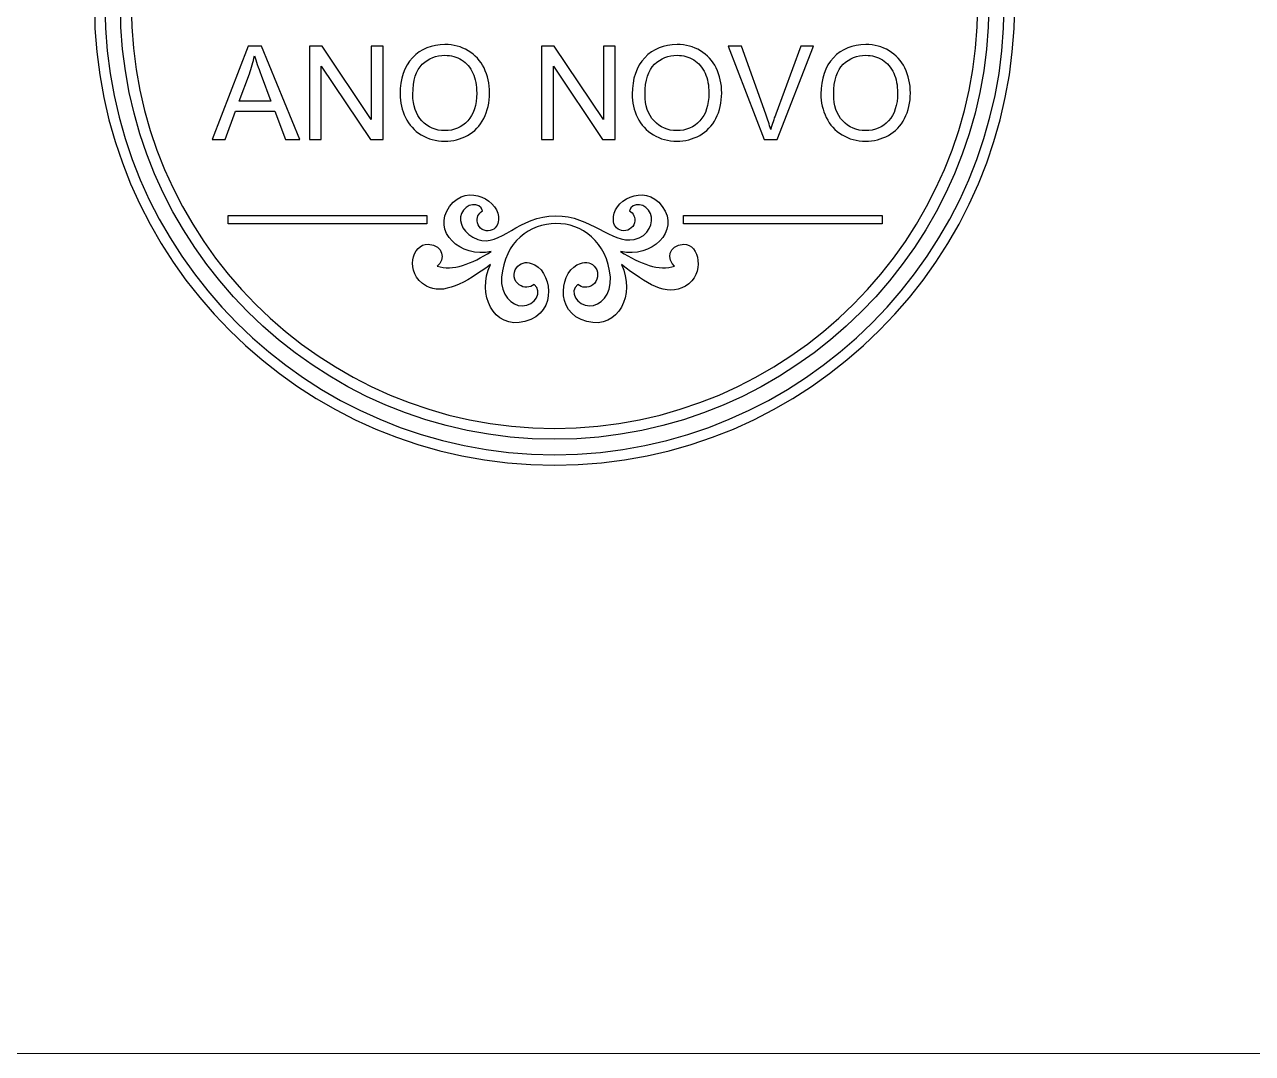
# Model space of a CAD drawing. Header units: millimetres. Extents: x 4995 to 6115, y 1462 to 2377.
# Drawn here: x 5888.5 to 6001.9, y 1907.9 to 2002.9 of the extents above; entities that cross this region are included whole.
import ezdxf

# ---------------------------------------------------------------- set-up
doc = ezdxf.new("R2010")
doc.units = ezdxf.units.MM
doc.header["$MEASUREMENT"] = 0
doc.layers.add('Camada 1', color=7, linetype='Continuous')

msp = doc.modelspace()

# ---------------------------------------------------------------- linework, layer by layer
at = {"layer": 'Camada 1', "color": 250, "lineweight": 20}
msp.add_open_spline([(5835.3474, 1907.9119), (5956.6726, 1907.9119), (5985.7502, 1907.9115), (6115.3475, 1907.9115), (6115.3475, 1907.9115), (6115.3475, 1907.9115), (6115.3475, 2247.9115), (6115.3475, 2247.9115), (6115.3475, 2247.9115), (5985.5991, 2247.9115), (5956.9861, 2247.9115), (5835.3474, 2247.9115), (5835.3474, 2247.9115), (5824.9192, 2247.9115), (5814.2756, 2247.9115), (5803.8474, 2247.9115), (5803.8474, 2247.9115), (5803.8474, 2247.9115), (5788.8474, 2247.9115), (5788.8474, 2247.9115), (5788.8474, 2247.9115), (5788.8474, 2247.9115), (5788.8474, 2244.9117), (5788.8474, 2244.9117), (5788.8474, 2244.9117), (5788.8474, 2244.9117), (5744.8474, 2244.9117), (5744.8474, 2244.9117), (5744.8474, 2244.9117), (5744.8474, 2244.9117), (5744.8474, 2247.9115), (5744.8474, 2247.9115), (5744.8474, 2247.9115), (5744.8474, 2247.9115), (5729.8474, 2247.9115), (5729.8474, 2247.9115), (5729.8474, 2247.9115), (5729.8474, 2247.9115), (5729.8474, 1907.9119), (5729.8474, 1907.9119), (5729.8474, 1907.9119), (5729.8474, 1907.9119), (5744.8474, 1907.9119), (5744.8474, 1907.9119), (5744.8474, 1907.9119), (5744.8474, 1907.9119), (5744.8474, 1910.9117), (5744.8474, 1910.9117), (5744.8474, 1910.9117), (5744.8474, 1910.9117), (5788.8474, 1910.9117), (5788.8474, 1910.9117), (5788.8474, 1910.9117), (5788.8474, 1910.9117), (5788.8474, 1907.9119), (5788.8474, 1907.9119), (5788.8474, 1907.9119), (5788.8474, 1907.9119), (5803.8474, 1907.9119), (5803.8474, 1907.9119), (5803.8474, 1907.9119), (5814.2756, 1907.9119), (5824.9192, 1907.9119), (5835.3474, 1907.9119)], degree=3, knots=[0, 0, 0, 0, 0.05882353, 0.05882353, 0.05882353, 0.05882353, 0.11764706, 0.11764706, 0.11764706, 0.11764706, 0.17647059, 0.17647059, 0.17647059, 0.17647059, 0.23529412, 0.23529412, 0.23529412, 0.23529412, 0.29411765, 0.29411765, 0.29411765, 0.29411765, 0.35294118, 0.35294118, 0.35294118, 0.35294118, 0.41176471, 0.41176471, 0.41176471, 0.41176471, 0.47058824, 0.47058824, 0.47058824, 0.47058824, 0.52941176, 0.52941176, 0.52941176, 0.52941176, 0.58823529, 0.58823529, 0.58823529, 0.58823529, 0.64705882, 0.64705882, 0.64705882, 0.64705882, 0.70588235, 0.70588235, 0.70588235, 0.70588235, 0.76470588, 0.76470588, 0.76470588, 0.76470588, 0.82352941, 0.82352941, 0.82352941, 0.82352941, 0.88235294, 0.88235294, 0.88235294, 0.88235294, 1, 1, 1, 1], dxfattribs=at)
at = {"layer": 'Camada 1', "color": 114}
for points, knots in [([(5948.86, 2062.8117), (5949.3093, 2062.5004), (5949.7375, 2062.1624), (5950.1439, 2061.8254), (5950.1439, 2061.8254), (5951.7375, 2060.5042), (5953.2054, 2059.0484), (5954.827, 2057.7502), (5954.827, 2057.7502), (5956.6504, 2056.2902), (5958.5839, 2055.0659), (5960.7983, 2054.2869), (5960.7983, 2054.2869), (5963.5132, 2053.3319), (5966.3051, 2053.1704), (5969.1445, 2053.5702), (5969.1445, 2053.5702), (5969.6213, 2053.6376), (5970.068, 2053.3521), (5970.2071, 2052.8908), (5970.2071, 2052.8908), (5970.3461, 2052.4297), (5970.1321, 2051.9447), (5969.6976, 2051.7367), (5969.6976, 2051.7367), (5969.6976, 2051.7367), (5964.9267, 2049.4547), (5964.9267, 2049.4547), (5964.9267, 2049.4547), (5964.9267, 2049.4547), (5964.9805, 2046.7488), (5964.9805, 2046.7488), (5964.9805, 2046.7488), (5964.986, 2046.4697), (5964.8857, 2046.227), (5964.6851, 2046.0329), (5964.6851, 2046.0329), (5964.484, 2045.8388), (5964.2384, 2045.747), (5963.9593, 2045.7621), (5963.9593, 2045.7621), (5957.3023, 2046.1219), (5952.4609, 2049.2077), (5947.9725, 2053.8923), (5947.9725, 2053.8923), (5946.3386, 2055.5977), (5944.8497, 2057.4412), (5943.2104, 2059.1303), (5943.2104, 2059.1303), (5942.287, 2060.0816), (5940.9522, 2061.363), (5939.6034, 2061.68), (5939.6034, 2061.68), (5939.4055, 2061.6668), (5939.2076, 2061.654), (5939.0096, 2061.6419), (5939.0096, 2061.6419), (5938.9238, 2061.6367), (5938.8405, 2061.6417), (5938.7607, 2061.6569), (5938.7607, 2061.6569), (5939.1823, 2061.3223), (5939.4706, 2060.8046), (5939.4706, 2060.1279), (5939.4706, 2060.1279), (5939.4706, 2060.1279), (5939.4706, 2059.0767), (5939.4706, 2059.0767), (5939.4706, 2059.0767), (5939.4706, 2059.0767), (5942.7616, 2059.0767), (5942.7616, 2059.0767), (5942.7616, 2059.0767), (5943.2951, 2059.0767), (5943.7304, 2058.6414), (5943.7304, 2058.1078), (5943.7304, 2058.1078), (5943.7304, 2058.1078), (5943.7304, 2046.7589), (5943.7304, 2046.7589), (5943.7304, 2046.7589), (5964.4407, 2043.6928), (5979.989, 2025.7609), (5979.989, 2004.7198), (5979.989, 2004.7198), (5979.989, 1981.3117), (5960.8993, 1962.2217), (5937.491, 1962.2217), (5937.491, 1962.2217), (5914.0831, 1962.2217), (5894.9938, 1981.3121), (5894.9938, 2004.7198), (5894.9938, 2004.7198), (5894.9938, 2025.7609), (5910.5425, 2043.6936), (5931.253, 2046.7591), (5931.253, 2046.7591), (5931.253, 2046.7591), (5931.253, 2058.1078), (5931.253, 2058.1078), (5931.253, 2058.1078), (5931.253, 2058.6414), (5931.6883, 2059.0767), (5932.222, 2059.0767), (5932.222, 2059.0767), (5932.222, 2059.0767), (5935.5127, 2059.0767), (5935.5127, 2059.0767), (5935.5127, 2059.0767), (5935.5127, 2059.0767), (5935.5127, 2060.1279), (5935.5127, 2060.1279), (5935.5127, 2060.1279), (5935.5127, 2060.2895), (5935.5329, 2060.4435), (5935.5695, 2060.6005), (5935.5695, 2060.6005), (5935.5731, 2060.615), (5935.5762, 2060.6273), (5935.5803, 2060.6417), (5935.5803, 2060.6417), (5935.7037, 2061.0827), (5935.9297, 2061.418), (5936.2126, 2061.6553), (5936.2126, 2061.6553), (5936.1356, 2061.6414), (5936.0555, 2061.637), (5935.9729, 2061.6419), (5935.9729, 2061.6419), (5935.775, 2061.654), (5935.5771, 2061.6668), (5935.3791, 2061.68), (5935.3791, 2061.68), (5934.0304, 2061.3633), (5932.6955, 2060.0817), (5931.7723, 2059.1305), (5931.7723, 2059.1305), (5930.1331, 2057.4412), (5928.644, 2055.5977), (5927.0102, 2053.8925), (5927.0102, 2053.8925), (5922.5219, 2049.208), (5917.6802, 2046.1219), (5911.0232, 2045.7621), (5911.0232, 2045.7621), (5910.7443, 2045.747), (5910.4985, 2045.8388), (5910.2975, 2046.0329), (5910.2975, 2046.0329), (5910.0968, 2046.227), (5909.9966, 2046.4697), (5910.0022, 2046.7488), (5910.0022, 2046.7488), (5910.0022, 2046.7488), (5910.0559, 2049.4547), (5910.0559, 2049.4547), (5910.0559, 2049.4547), (5910.0559, 2049.4547), (5905.285, 2051.7367), (5905.285, 2051.7367), (5905.285, 2051.7367), (5904.8506, 2051.9447), (5904.6365, 2052.4297), (5904.7755, 2052.8908), (5904.7755, 2052.8908), (5904.9147, 2053.3521), (5905.3614, 2053.6376), (5905.8381, 2053.5702), (5905.8381, 2053.5702), (5908.6874, 2053.169), (5911.4863, 2053.3335), (5914.2122, 2054.2839), (5914.2122, 2054.2839), (5916.4438, 2055.062), (5918.3982, 2056.2855), (5920.2442, 2057.7427), (5920.2442, 2057.7427), (5921.8853, 2059.0382), (5923.3751, 2060.4911), (5924.9889, 2061.8099), (5924.9889, 2061.8099), (5925.3959, 2062.1423), (5925.8243, 2062.4759), (5926.2735, 2062.7839), (5926.2735, 2062.7839), (5924.7028, 2063.0726), (5923.1425, 2063.4189), (5921.6026, 2063.8348), (5921.6026, 2063.8348), (5915.684, 2065.4329), (5908.8089, 2068.4777), (5905.6589, 2074.0793), (5905.6589, 2074.0793), (5903.5139, 2077.894), (5903.544, 2082.3556), (5905.9119, 2086.0594), (5905.9119, 2086.0594), (5907.4999, 2088.5436), (5909.9704, 2090.3824), (5912.8138, 2091.1707), (5912.8138, 2091.1707), (5916.0548, 2092.0693), (5919.4031, 2091.4996), (5922.3231, 2089.8888), (5922.3231, 2089.8888), (5930.4196, 2085.4217), (5934.4802, 2074.0738), (5936.4817, 2065.1757), (5936.4817, 2065.1757), (5936.4817, 2065.1757), (5936.4817, 2066.1866), (5936.4817, 2066.1866), (5936.4817, 2066.1866), (5936.4817, 2066.2762), (5936.4929, 2066.3537), (5936.5131, 2066.439), (5936.5131, 2066.439), (5936.8388, 2067.6013), (5938.5018, 2067.343), (5938.5018, 2066.1866), (5938.5018, 2066.1866), (5938.5018, 2066.1866), (5938.5018, 2065.1794), (5938.5018, 2065.1794), (5938.5018, 2065.1794), (5940.5036, 2074.0771), (5944.5641, 2085.4228), (5952.6595, 2089.8888), (5952.6595, 2089.8888), (5955.5794, 2091.4996), (5958.9279, 2092.069), (5962.1689, 2091.1707), (5962.1689, 2091.1707), (5965.012, 2090.3824), (5967.4823, 2088.5436), (5969.0705, 2086.0594), (5969.0705, 2086.0594), (5971.4383, 2082.3556), (5971.4685, 2077.8941), (5969.3235, 2074.0794), (5969.3235, 2074.0794), (5966.1736, 2068.478), (5959.2984, 2065.4329), (5953.38, 2063.8348), (5953.38, 2063.8348), (5951.8894, 2063.4319), (5950.3795, 2063.0947), (5948.86, 2062.8117)], [0, 0, 0, 0, 0.01587302, 0.01587302, 0.01587302, 0.01587302, 0.03174603, 0.03174603, 0.03174603, 0.03174603, 0.04761905, 0.04761905, 0.04761905, 0.04761905, 0.06349206, 0.06349206, 0.06349206, 0.06349206, 0.07936508, 0.07936508, 0.07936508, 0.07936508, 0.0952381, 0.0952381, 0.0952381, 0.0952381, 0.11111111, 0.11111111, 0.11111111, 0.11111111, 0.12698413, 0.12698413, 0.12698413, 0.12698413, 0.14285714, 0.14285714, 0.14285714, 0.14285714, 0.15873016, 0.15873016, 0.15873016, 0.15873016, 0.17460317, 0.17460317, 0.17460317, 0.17460317, 0.19047619, 0.19047619, 0.19047619, 0.19047619, 0.20634921, 0.20634921, 0.20634921, 0.20634921, 0.22222222, 0.22222222, 0.22222222, 0.22222222, 0.23809524, 0.23809524, 0.23809524, 0.23809524, 0.25396825, 0.25396825, 0.25396825, 0.25396825, 0.26984127, 0.26984127, 0.26984127, 0.26984127, 0.28571429, 0.28571429, 0.28571429, 0.28571429, 0.3015873, 0.3015873, 0.3015873, 0.3015873, 0.31746032, 0.31746032, 0.31746032, 0.31746032, 0.33333333, 0.33333333, 0.33333333, 0.33333333, 0.34920635, 0.34920635, 0.34920635, 0.34920635, 0.36507937, 0.36507937, 0.36507937, 0.36507937, 0.38095238, 0.38095238, 0.38095238, 0.38095238, 0.3968254, 0.3968254, 0.3968254, 0.3968254, 0.41269841, 0.41269841, 0.41269841, 0.41269841, 0.42857143, 0.42857143, 0.42857143, 0.42857143, 0.44444444, 0.44444444, 0.44444444, 0.44444444, 0.46031746, 0.46031746, 0.46031746, 0.46031746, 0.47619048, 0.47619048, 0.47619048, 0.47619048, 0.49206349, 0.49206349, 0.49206349, 0.49206349, 0.50793651, 0.50793651, 0.50793651, 0.50793651, 0.52380952, 0.52380952, 0.52380952, 0.52380952, 0.53968254, 0.53968254, 0.53968254, 0.53968254, 0.55555556, 0.55555556, 0.55555556, 0.55555556, 0.57142857, 0.57142857, 0.57142857, 0.57142857, 0.58730159, 0.58730159, 0.58730159, 0.58730159, 0.6031746, 0.6031746, 0.6031746, 0.6031746, 0.61904762, 0.61904762, 0.61904762, 0.61904762, 0.63492063, 0.63492063, 0.63492063, 0.63492063, 0.65079365, 0.65079365, 0.65079365, 0.65079365, 0.66666667, 0.66666667, 0.66666667, 0.66666667, 0.68253968, 0.68253968, 0.68253968, 0.68253968, 0.6984127, 0.6984127, 0.6984127, 0.6984127, 0.71428571, 0.71428571, 0.71428571, 0.71428571, 0.73015873, 0.73015873, 0.73015873, 0.73015873, 0.74603175, 0.74603175, 0.74603175, 0.74603175, 0.76190476, 0.76190476, 0.76190476, 0.76190476, 0.77777778, 0.77777778, 0.77777778, 0.77777778, 0.79365079, 0.79365079, 0.79365079, 0.79365079, 0.80952381, 0.80952381, 0.80952381, 0.80952381, 0.82539683, 0.82539683, 0.82539683, 0.82539683, 0.84126984, 0.84126984, 0.84126984, 0.84126984, 0.85714286, 0.85714286, 0.85714286, 0.85714286, 0.87301587, 0.87301587, 0.87301587, 0.87301587, 0.88888889, 0.88888889, 0.88888889, 0.88888889, 0.9047619, 0.9047619, 0.9047619, 0.9047619, 0.92063492, 0.92063492, 0.92063492, 0.92063492, 0.93650794, 0.93650794, 0.93650794, 0.93650794, 0.95238095, 0.95238095, 0.95238095, 0.95238095, 0.96825397, 0.96825397, 0.96825397, 0.96825397, 1, 1, 1, 1]), ([(5938.5018, 2060.1279), (5938.5018, 2060.1279), (5938.5018, 2058.1078), (5938.5018, 2058.1078), (5938.5018, 2058.1078), (5938.5018, 2058.1078), (5942.7616, 2058.1078), (5942.7616, 2058.1078), (5942.7616, 2058.1078), (5942.7616, 2058.1078), (5942.7616, 2045.9145), (5942.7616, 2045.9145), (5942.7616, 2045.9145), (5963.1625, 2043.3113), (5979.0201, 2025.8083), (5979.0201, 2004.7198), (5979.0201, 2004.7198), (5979.0201, 1981.8466), (5960.3646, 1963.1906), (5937.491, 1963.1906), (5937.491, 1963.1906), (5914.618, 1963.1906), (5895.9627, 1981.8466), (5895.9627, 2004.7198), (5895.9627, 2004.7198), (5895.9627, 2025.8087), (5911.8208, 2043.312), (5932.222, 2045.9146), (5932.222, 2045.9146), (5932.222, 2045.9146), (5932.222, 2058.1078), (5932.222, 2058.1078), (5932.222, 2058.1078), (5932.222, 2058.1078), (5936.4817, 2058.1078), (5936.4817, 2058.1078), (5936.4817, 2058.1078), (5936.4817, 2058.1078), (5936.4817, 2060.1279), (5936.4817, 2060.1279), (5936.4817, 2060.1279), (5936.4817, 2060.2172), (5936.4929, 2060.2946), (5936.5131, 2060.3801), (5936.5131, 2060.3801), (5936.8388, 2061.5418), (5938.5018, 2061.2828), (5938.5018, 2060.1279)], [0, 0, 0, 0, 0.07692308, 0.07692308, 0.07692308, 0.07692308, 0.15384615, 0.15384615, 0.15384615, 0.15384615, 0.23076923, 0.23076923, 0.23076923, 0.23076923, 0.30769231, 0.30769231, 0.30769231, 0.30769231, 0.38461538, 0.38461538, 0.38461538, 0.38461538, 0.46153846, 0.46153846, 0.46153846, 0.46153846, 0.53846154, 0.53846154, 0.53846154, 0.53846154, 0.61538462, 0.61538462, 0.61538462, 0.61538462, 0.69230769, 0.69230769, 0.69230769, 0.69230769, 0.76923077, 0.76923077, 0.76923077, 0.76923077, 0.84615385, 0.84615385, 0.84615385, 0.84615385, 1, 1, 1, 1]), ([(5937.491, 2044.8195), (5915.4086, 2044.8195), (5897.3922, 2026.8018), (5897.3922, 2004.7198), (5897.3922, 2004.7198), (5897.3922, 1982.6377), (5915.4086, 1964.6201), (5937.491, 1964.6201), (5937.491, 1964.6201), (5959.5734, 1964.6201), (5977.5907, 1982.6374), (5977.5907, 2004.7198), (5977.5907, 2004.7198), (5977.5907, 2026.8022), (5959.5734, 2044.8195), (5937.491, 2044.8195)], [0, 0, 0, 0, 0.2, 0.2, 0.2, 0.2, 0.4, 0.4, 0.4, 0.4, 0.6, 0.6, 0.6, 0.6, 1, 1, 1, 1]), ([(5937.491, 2043.8134), (5959.0182, 2043.8134), (5976.5848, 2026.2467), (5976.5848, 2004.7198), (5976.5848, 2004.7198), (5976.5848, 1983.1926), (5959.0182, 1965.6259), (5937.491, 1965.6259), (5937.491, 1965.6259), (5915.9641, 1965.6259), (5898.398, 1983.1931), (5898.398, 2004.7198), (5898.398, 2004.7198), (5898.398, 2026.2465), (5915.9641, 2043.8134), (5937.491, 2043.8134)], [0, 0, 0, 0, 0.2, 0.2, 0.2, 0.2, 0.4, 0.4, 0.4, 0.4, 0.6, 0.6, 0.6, 0.6, 1, 1, 1, 1]), ([(5905.8737, 1992.2884), (5905.8737, 1992.2884), (5909.1864, 2000.9239), (5909.1864, 2000.9239), (5909.1864, 2000.9239), (5909.1864, 2000.9239), (5910.4427, 2000.9239), (5910.4427, 2000.9239), (5910.4427, 2000.9239), (5910.4427, 2000.9239), (5913.9584, 1992.2884), (5913.9584, 1992.2884), (5913.9584, 1992.2884), (5913.9584, 1992.2884), (5912.6579, 1992.2884), (5912.6579, 1992.2884), (5912.6579, 1992.2884), (5912.6579, 1992.2884), (5911.6588, 1994.9056), (5911.6588, 1994.9056), (5911.6588, 1994.9056), (5911.6588, 1994.9056), (5908.0225, 1994.9056), (5908.0225, 1994.9056), (5908.0225, 1994.9056), (5908.0225, 1994.9056), (5907.0858, 1992.2884), (5907.0858, 1992.2884), (5907.0858, 1992.2884), (5907.0858, 1992.2884), (5905.8737, 1992.2884), (5905.8737, 1992.2884)], [0, 0, 0, 0, 0.11111111, 0.11111111, 0.11111111, 0.11111111, 0.22222222, 0.22222222, 0.22222222, 0.22222222, 0.33333333, 0.33333333, 0.33333333, 0.33333333, 0.44444444, 0.44444444, 0.44444444, 0.44444444, 0.55555556, 0.55555556, 0.55555556, 0.55555556, 0.66666667, 0.66666667, 0.66666667, 0.66666667, 0.77777778, 0.77777778, 0.77777778, 0.77777778, 1, 1, 1, 1]), ([(5914.8529, 1992.2884), (5914.8529, 1992.2884), (5914.8529, 2000.9239), (5914.8529, 2000.9239), (5914.8529, 2000.9239), (5914.8529, 2000.9239), (5916.0268, 2000.9239), (5916.0268, 2000.9239), (5916.0268, 2000.9239), (5916.0268, 2000.9239), (5920.5576, 1994.1457), (5920.5576, 1994.1457), (5920.5576, 1994.1457), (5920.5576, 1994.1457), (5920.5576, 2000.9239), (5920.5576, 2000.9239), (5920.5576, 2000.9239), (5920.5576, 2000.9239), (5921.6551, 2000.9239), (5921.6551, 2000.9239), (5921.6551, 2000.9239), (5921.6551, 2000.9239), (5921.6551, 1992.2884), (5921.6551, 1992.2884), (5921.6551, 1992.2884), (5921.6551, 1992.2884), (5920.4812, 1992.2884), (5920.4812, 1992.2884), (5920.4812, 1992.2884), (5920.4812, 1992.2884), (5915.9504, 1999.0665), (5915.9504, 1999.0665), (5915.9504, 1999.0665), (5915.9504, 1999.0665), (5915.9504, 1992.2884), (5915.9504, 1992.2884), (5915.9504, 1992.2884), (5915.9504, 1992.2884), (5914.8529, 1992.2884), (5914.8529, 1992.2884)], [0, 0, 0, 0, 0.09090909, 0.09090909, 0.09090909, 0.09090909, 0.18181818, 0.18181818, 0.18181818, 0.18181818, 0.27272727, 0.27272727, 0.27272727, 0.27272727, 0.36363636, 0.36363636, 0.36363636, 0.36363636, 0.45454545, 0.45454545, 0.45454545, 0.45454545, 0.54545455, 0.54545455, 0.54545455, 0.54545455, 0.63636364, 0.63636364, 0.63636364, 0.63636364, 0.72727273, 0.72727273, 0.72727273, 0.72727273, 0.81818182, 0.81818182, 0.81818182, 0.81818182, 1, 1, 1, 1]), ([(5923.225, 1996.4916), (5923.225, 1997.9228), (5923.611, 1999.0444), (5924.3808, 1999.8545), (5924.3808, 1999.8545), (5925.1507, 2000.6646), (5926.1437, 2001.0686), (5927.3618, 2001.0686), (5927.3618, 2001.0686), (5928.1598, 2001.0686), (5928.8775, 2000.8776), (5929.5187, 2000.4977), (5929.5187, 2000.4977), (5930.1579, 2000.1178), (5930.6464, 1999.5871), (5930.9821, 1998.9057), (5930.9821, 1998.9057), (5931.3177, 1998.2263), (5931.4866, 1997.4544), (5931.4866, 1996.5921), (5931.4866, 1996.5921), (5931.4866, 1995.7177), (5931.3097, 1994.9337), (5930.9559, 1994.2442), (5930.9559, 1994.2442), (5930.6021, 1993.5528), (5930.1016, 1993.0301), (5929.4544, 1992.6764), (5929.4544, 1992.6764), (5928.8051, 1992.3206), (5928.1056, 1992.1437), (5927.3558, 1992.1437), (5927.3558, 1992.1437), (5926.5417, 1992.1437), (5925.8161, 1992.3407), (5925.1748, 1992.7326), (5925.1748, 1992.7326), (5924.5356, 1993.1246), (5924.0492, 1993.6593), (5923.7195, 1994.3387), (5923.7195, 1994.3387), (5923.3898, 1995.0161), (5923.225, 1995.7337), (5923.225, 1996.4916)], [0, 0, 0, 0, 0.08333333, 0.08333333, 0.08333333, 0.08333333, 0.16666667, 0.16666667, 0.16666667, 0.16666667, 0.25, 0.25, 0.25, 0.25, 0.33333333, 0.33333333, 0.33333333, 0.33333333, 0.41666667, 0.41666667, 0.41666667, 0.41666667, 0.5, 0.5, 0.5, 0.5, 0.58333333, 0.58333333, 0.58333333, 0.58333333, 0.66666667, 0.66666667, 0.66666667, 0.66666667, 0.75, 0.75, 0.75, 0.75, 0.83333333, 0.83333333, 0.83333333, 0.83333333, 1, 1, 1, 1]), ([(5936.2948, 1992.2884), (5936.2948, 1992.2884), (5936.2948, 2000.9239), (5936.2948, 2000.9239), (5936.2948, 2000.9239), (5936.2948, 2000.9239), (5937.4687, 2000.9239), (5937.4687, 2000.9239), (5937.4687, 2000.9239), (5937.4687, 2000.9239), (5941.9995, 1994.1457), (5941.9995, 1994.1457), (5941.9995, 1994.1457), (5941.9995, 1994.1457), (5941.9995, 2000.9239), (5941.9995, 2000.9239), (5941.9995, 2000.9239), (5941.9995, 2000.9239), (5943.097, 2000.9239), (5943.097, 2000.9239), (5943.097, 2000.9239), (5943.097, 2000.9239), (5943.097, 1992.2884), (5943.097, 1992.2884), (5943.097, 1992.2884), (5943.097, 1992.2884), (5941.9231, 1992.2884), (5941.9231, 1992.2884), (5941.9231, 1992.2884), (5941.9231, 1992.2884), (5937.3923, 1999.0665), (5937.3923, 1999.0665), (5937.3923, 1999.0665), (5937.3923, 1999.0665), (5937.3923, 1992.2884), (5937.3923, 1992.2884), (5937.3923, 1992.2884), (5937.3923, 1992.2884), (5936.2948, 1992.2884), (5936.2948, 1992.2884)], [0, 0, 0, 0, 0.09090909, 0.09090909, 0.09090909, 0.09090909, 0.18181818, 0.18181818, 0.18181818, 0.18181818, 0.27272727, 0.27272727, 0.27272727, 0.27272727, 0.36363636, 0.36363636, 0.36363636, 0.36363636, 0.45454545, 0.45454545, 0.45454545, 0.45454545, 0.54545455, 0.54545455, 0.54545455, 0.54545455, 0.63636364, 0.63636364, 0.63636364, 0.63636364, 0.72727273, 0.72727273, 0.72727273, 0.72727273, 0.81818182, 0.81818182, 0.81818182, 0.81818182, 1, 1, 1, 1]), ([(5944.6669, 1996.4916), (5944.6669, 1997.9228), (5945.0529, 1999.0444), (5945.8227, 1999.8545), (5945.8227, 1999.8545), (5946.5926, 2000.6646), (5947.5856, 2001.0686), (5948.8037, 2001.0686), (5948.8037, 2001.0686), (5949.6017, 2001.0686), (5950.3194, 2000.8776), (5950.9606, 2000.4977), (5950.9606, 2000.4977), (5951.5998, 2000.1178), (5952.0883, 1999.5871), (5952.424, 1998.9057), (5952.424, 1998.9057), (5952.7596, 1998.2263), (5952.9285, 1997.4544), (5952.9285, 1996.5921), (5952.9285, 1996.5921), (5952.9285, 1995.7177), (5952.7516, 1994.9337), (5952.3978, 1994.2442), (5952.3978, 1994.2442), (5952.044, 1993.5528), (5951.5435, 1993.0301), (5950.8963, 1992.6764), (5950.8963, 1992.6764), (5950.247, 1992.3206), (5949.5475, 1992.1437), (5948.7977, 1992.1437), (5948.7977, 1992.1437), (5947.9836, 1992.1437), (5947.258, 1992.3407), (5946.6167, 1992.7326), (5946.6167, 1992.7326), (5945.9775, 1993.1246), (5945.4911, 1993.6593), (5945.1614, 1994.3387), (5945.1614, 1994.3387), (5944.8317, 1995.0161), (5944.6669, 1995.7337), (5944.6669, 1996.4916)], [0, 0, 0, 0, 0.08333333, 0.08333333, 0.08333333, 0.08333333, 0.16666667, 0.16666667, 0.16666667, 0.16666667, 0.25, 0.25, 0.25, 0.25, 0.33333333, 0.33333333, 0.33333333, 0.33333333, 0.41666667, 0.41666667, 0.41666667, 0.41666667, 0.5, 0.5, 0.5, 0.5, 0.58333333, 0.58333333, 0.58333333, 0.58333333, 0.66666667, 0.66666667, 0.66666667, 0.66666667, 0.75, 0.75, 0.75, 0.75, 0.83333333, 0.83333333, 0.83333333, 0.83333333, 1, 1, 1, 1]), ([(5956.8583, 1992.2884), (5956.8583, 1992.2884), (5953.5215, 2000.9239), (5953.5215, 2000.9239), (5953.5215, 2000.9239), (5953.5215, 2000.9239), (5954.7597, 2000.9239), (5954.7597, 2000.9239), (5954.7597, 2000.9239), (5954.7597, 2000.9239), (5957.003, 1994.6483), (5957.003, 1994.6483), (5957.003, 1994.6483), (5957.1819, 1994.1457), (5957.3347, 1993.6754), (5957.4553, 1993.2352), (5957.4553, 1993.2352), (5957.5879, 1993.7075), (5957.7427, 1994.1779), (5957.9196, 1994.6483), (5957.9196, 1994.6483), (5957.9196, 1994.6483), (5960.2473, 2000.9239), (5960.2473, 2000.9239), (5960.2473, 2000.9239), (5960.2473, 2000.9239), (5961.4132, 2000.9239), (5961.4132, 2000.9239), (5961.4132, 2000.9239), (5961.4132, 2000.9239), (5958.0462, 1992.2884), (5958.0462, 1992.2884), (5958.0462, 1992.2884), (5958.0462, 1992.2884), (5956.8583, 1992.2884), (5956.8583, 1992.2884)], [0, 0, 0, 0, 0.1, 0.1, 0.1, 0.1, 0.2, 0.2, 0.2, 0.2, 0.3, 0.3, 0.3, 0.3, 0.4, 0.4, 0.4, 0.4, 0.5, 0.5, 0.5, 0.5, 0.6, 0.6, 0.6, 0.6, 0.7, 0.7, 0.7, 0.7, 0.8, 0.8, 0.8, 0.8, 1, 1, 1, 1]), ([(5962.0926, 1996.4916), (5962.0926, 1997.9228), (5962.4786, 1999.0444), (5963.2484, 1999.8545), (5963.2484, 1999.8545), (5964.0183, 2000.6646), (5965.0113, 2001.0686), (5966.2294, 2001.0686), (5966.2294, 2001.0686), (5967.0274, 2001.0686), (5967.7451, 2000.8776), (5968.3863, 2000.4977), (5968.3863, 2000.4977), (5969.0255, 2000.1178), (5969.514, 1999.5871), (5969.8497, 1998.9057), (5969.8497, 1998.9057), (5970.1853, 1998.2263), (5970.3542, 1997.4544), (5970.3542, 1996.5921), (5970.3542, 1996.5921), (5970.3542, 1995.7177), (5970.1773, 1994.9337), (5969.8235, 1994.2442), (5969.8235, 1994.2442), (5969.4697, 1993.5528), (5968.9692, 1993.0301), (5968.322, 1992.6764), (5968.322, 1992.6764), (5967.6727, 1992.3206), (5966.9732, 1992.1437), (5966.2234, 1992.1437), (5966.2234, 1992.1437), (5965.4093, 1992.1437), (5964.6837, 1992.3407), (5964.0424, 1992.7326), (5964.0424, 1992.7326), (5963.4032, 1993.1246), (5962.9168, 1993.6593), (5962.5871, 1994.3387), (5962.5871, 1994.3387), (5962.2574, 1995.0161), (5962.0926, 1995.7337), (5962.0926, 1996.4916)], [0, 0, 0, 0, 0.08333333, 0.08333333, 0.08333333, 0.08333333, 0.16666667, 0.16666667, 0.16666667, 0.16666667, 0.25, 0.25, 0.25, 0.25, 0.33333333, 0.33333333, 0.33333333, 0.33333333, 0.41666667, 0.41666667, 0.41666667, 0.41666667, 0.5, 0.5, 0.5, 0.5, 0.58333333, 0.58333333, 0.58333333, 0.58333333, 0.66666667, 0.66666667, 0.66666667, 0.66666667, 0.75, 0.75, 0.75, 0.75, 0.83333333, 0.83333333, 0.83333333, 0.83333333, 1, 1, 1, 1]), ([(5908.3582, 1995.8342), (5908.3582, 1995.8342), (5911.301, 1995.8342), (5911.301, 1995.8342), (5911.301, 1995.8342), (5911.301, 1995.8342), (5910.4005, 1998.2283), (5910.4005, 1998.2283), (5910.4005, 1998.2283), (5910.1291, 1998.956), (5909.9241, 1999.557), (5909.7814, 2000.0314), (5909.7814, 2000.0314), (5909.6628, 1999.4685), (5909.504, 1998.9158), (5909.305, 1998.369), (5909.305, 1998.369), (5909.305, 1998.369), (5908.3582, 1995.8342), (5908.3582, 1995.8342)], [0, 0, 0, 0, 0.16666667, 0.16666667, 0.16666667, 0.16666667, 0.33333333, 0.33333333, 0.33333333, 0.33333333, 0.5, 0.5, 0.5, 0.5, 0.66666667, 0.66666667, 0.66666667, 0.66666667, 1, 1, 1, 1]), ([(5924.407, 1996.4715), (5924.407, 1995.4322), (5924.6864, 1994.6141), (5925.2452, 1994.0171), (5925.2452, 1994.0171), (5925.804, 1993.4201), (5926.5055, 1993.1206), (5927.3498, 1993.1206), (5927.3498, 1993.1206), (5928.2101, 1993.1206), (5928.9157, 1993.4221), (5929.4725, 1994.0251), (5929.4725, 1994.0251), (5930.0272, 1994.6282), (5930.3046, 1995.4845), (5930.3046, 1996.5941), (5930.3046, 1996.5941), (5930.3046, 1997.2956), (5930.186, 1997.9087), (5929.9489, 1998.4313), (5929.9489, 1998.4313), (5929.7117, 1998.9539), (5929.3639, 1999.36), (5928.9076, 1999.6474), (5928.9076, 1999.6474), (5928.4493, 1999.9349), (5927.9367, 2000.0796), (5927.3679, 2000.0796), (5927.3679, 2000.0796), (5926.5598, 2000.0796), (5925.8643, 1999.8022), (5925.2814, 1999.2474), (5925.2814, 1999.2474), (5924.6984, 1998.6926), (5924.407, 1997.768), (5924.407, 1996.4715)], [0, 0, 0, 0, 0.1, 0.1, 0.1, 0.1, 0.2, 0.2, 0.2, 0.2, 0.3, 0.3, 0.3, 0.3, 0.4, 0.4, 0.4, 0.4, 0.5, 0.5, 0.5, 0.5, 0.6, 0.6, 0.6, 0.6, 0.7, 0.7, 0.7, 0.7, 0.8, 0.8, 0.8, 0.8, 1, 1, 1, 1]), ([(5945.8489, 1996.4715), (5945.8489, 1995.4322), (5946.1283, 1994.6141), (5946.6871, 1994.0171), (5946.6871, 1994.0171), (5947.2459, 1993.4201), (5947.9474, 1993.1206), (5948.7917, 1993.1206), (5948.7917, 1993.1206), (5949.652, 1993.1206), (5950.3576, 1993.4221), (5950.9144, 1994.0251), (5950.9144, 1994.0251), (5951.4691, 1994.6282), (5951.7465, 1995.4845), (5951.7465, 1996.5941), (5951.7465, 1996.5941), (5951.7465, 1997.2956), (5951.6279, 1997.9087), (5951.3908, 1998.4313), (5951.3908, 1998.4313), (5951.1536, 1998.9539), (5950.8058, 1999.36), (5950.3495, 1999.6474), (5950.3495, 1999.6474), (5949.8912, 1999.9349), (5949.3786, 2000.0796), (5948.8098, 2000.0796), (5948.8098, 2000.0796), (5948.0017, 2000.0796), (5947.3062, 1999.8022), (5946.7233, 1999.2474), (5946.7233, 1999.2474), (5946.1403, 1998.6926), (5945.8489, 1997.768), (5945.8489, 1996.4715)], [0, 0, 0, 0, 0.1, 0.1, 0.1, 0.1, 0.2, 0.2, 0.2, 0.2, 0.3, 0.3, 0.3, 0.3, 0.4, 0.4, 0.4, 0.4, 0.5, 0.5, 0.5, 0.5, 0.6, 0.6, 0.6, 0.6, 0.7, 0.7, 0.7, 0.7, 0.8, 0.8, 0.8, 0.8, 1, 1, 1, 1]), ([(5963.2746, 1996.4715), (5963.2746, 1995.4322), (5963.554, 1994.6141), (5964.1128, 1994.0171), (5964.1128, 1994.0171), (5964.6716, 1993.4201), (5965.3731, 1993.1206), (5966.2174, 1993.1206), (5966.2174, 1993.1206), (5967.0777, 1993.1206), (5967.7833, 1993.4221), (5968.3401, 1994.0251), (5968.3401, 1994.0251), (5968.8948, 1994.6282), (5969.1722, 1995.4845), (5969.1722, 1996.5941), (5969.1722, 1996.5941), (5969.1722, 1997.2956), (5969.0536, 1997.9087), (5968.8165, 1998.4313), (5968.8165, 1998.4313), (5968.5793, 1998.9539), (5968.2315, 1999.36), (5967.7752, 1999.6474), (5967.7752, 1999.6474), (5967.3169, 1999.9349), (5966.8043, 2000.0796), (5966.2355, 2000.0796), (5966.2355, 2000.0796), (5965.4274, 2000.0796), (5964.7319, 1999.8022), (5964.149, 1999.2474), (5964.149, 1999.2474), (5963.566, 1998.6926), (5963.2746, 1997.768), (5963.2746, 1996.4715)], [0, 0, 0, 0, 0.1, 0.1, 0.1, 0.1, 0.2, 0.2, 0.2, 0.2, 0.3, 0.3, 0.3, 0.3, 0.4, 0.4, 0.4, 0.4, 0.5, 0.5, 0.5, 0.5, 0.6, 0.6, 0.6, 0.6, 0.7, 0.7, 0.7, 0.7, 0.8, 0.8, 0.8, 0.8, 1, 1, 1, 1]), ([(5942.6472, 1979.584), (5942.7866, 1977.9457), (5941.6855, 1976.9448), (5940.7396, 1976.9383), (5940.7396, 1976.9383), (5939.5235, 1976.9297), (5938.8014, 1978.2829), (5939.6365, 1978.9194), (5939.6365, 1978.9194), (5940.0232, 1978.6028), (5940.5464, 1978.539), (5941.0155, 1978.8736), (5941.0155, 1978.8736), (5941.4842, 1979.2075), (5941.6223, 1979.9795), (5941.2818, 1980.458), (5941.2818, 1980.458), (5940.9406, 1980.9366), (5940.3825, 1981.0514), (5939.9005, 1980.8397), (5939.9005, 1980.8397), (5938.0455, 1980.4016), (5937.3041, 1976.317), (5940.4881, 1975.4886), (5940.4881, 1975.4886), (5943.4342, 1974.7226), (5944.9669, 1978.0494), (5943.6706, 1980.7455), (5943.6706, 1980.7455), (5946.009, 1979.0396), (5947.7667, 1977.7161), (5949.5884, 1978.7715), (5949.5884, 1978.7715), (5951.4111, 1979.827), (5950.8762, 1982.6881), (5949.4206, 1982.6325), (5949.4206, 1982.6325), (5947.9664, 1982.5767), (5947.8543, 1981.1774), (5948.5816, 1980.618), (5948.5816, 1980.618), (5947.1678, 1980.1188), (5945.4109, 1980.8131), (5943.5963, 1981.9628), (5943.5963, 1981.9628), (5946.4378, 1981.3201), (5949.1292, 1983.8197), (5947.4433, 1986.1223), (5947.4433, 1986.1223), (5945.756, 1988.4262), (5942.6975, 1986.52), (5942.9385, 1984.8831), (5942.9385, 1984.8831), (5942.9219, 1984.4266), (5943.1928, 1984.0124), (5943.688, 1983.8908), (5943.688, 1983.8908), (5944.1831, 1983.7693), (5944.7618, 1984.1279), (5944.8813, 1984.6124), (5944.8813, 1984.6124), (5945.0008, 1985.0981), (5944.7824, 1985.4998), (5944.4027, 1985.7103), (5944.4027, 1985.7103), (5944.6489, 1986.5884), (5945.9717, 1986.4382), (5946.3541, 1985.4546), (5946.3541, 1985.4546), (5946.6514, 1984.6895), (5946.2326, 1983.336), (5944.8308, 1983.0684), (5944.8308, 1983.0684), (5942.695, 1982.6622), (5940.8716, 1985.2634), (5937.5834, 1985.2621), (5937.5834, 1985.2621), (5934.2501, 1985.2614), (5932.4254, 1982.3624), (5930.4144, 1983.0684), (5930.4144, 1983.0684), (5929.0682, 1983.5423), (5928.5937, 1984.6895), (5928.891, 1985.4546), (5928.891, 1985.4546), (5929.2734, 1986.4391), (5930.5969, 1986.5884), (5930.8426, 1985.7103), (5930.8426, 1985.7103), (5930.4628, 1985.4998), (5930.2552, 1985.0544), (5930.364, 1984.6124), (5930.364, 1984.6124), (5930.494, 1984.084), (5931.0282, 1983.7609), (5931.5574, 1983.8908), (5931.5574, 1983.8908), (5932.0185, 1984.0043), (5932.3233, 1984.4266), (5932.3074, 1984.8831), (5932.3074, 1984.8831), (5932.5476, 1986.52), (5929.4891, 1988.4262), (5927.8019, 1986.1223), (5927.8019, 1986.1223), (5926.116, 1983.8197), (5928.8075, 1981.3201), (5931.6488, 1981.9628), (5931.6488, 1981.9628), (5929.8335, 1980.8131), (5928.0772, 1980.1188), (5926.6634, 1980.618), (5926.6634, 1980.618), (5927.391, 1981.1774), (5927.2789, 1982.5767), (5925.8238, 1982.6325), (5925.8238, 1982.6325), (5924.3689, 1982.6881), (5923.5301, 1980.0019), (5925.6566, 1978.7715), (5925.6566, 1978.7715), (5927.1754, 1977.892), (5929.2362, 1979.0396), (5931.5746, 1980.7455), (5931.5746, 1980.7455), (5930.2781, 1978.0494), (5931.8109, 1974.7226), (5934.7573, 1975.4886), (5934.7573, 1975.4886), (5937.9413, 1976.317), (5937.1999, 1980.4016), (5935.3448, 1980.8397), (5935.3448, 1980.8397), (5934.8628, 1981.0514), (5934.2814, 1980.9041), (5933.964, 1980.458), (5933.964, 1980.458), (5933.5998, 1979.9469), (5933.7192, 1979.2373), (5934.2297, 1978.8736), (5934.2297, 1978.8736), (5934.6563, 1978.5696), (5935.2218, 1978.6028), (5935.6088, 1978.9194), (5935.6088, 1978.9194), (5936.4438, 1978.2829), (5935.7217, 1976.9297), (5934.505, 1976.9383), (5934.505, 1976.9383), (5933.5598, 1976.9448), (5932.4586, 1977.9457), (5932.5981, 1979.584), (5932.5981, 1979.584), (5933.1571, 1986.1654), (5942.0816, 1986.2365), (5942.6472, 1979.584)], [0, 0, 0, 0, 0.025, 0.025, 0.025, 0.025, 0.05, 0.05, 0.05, 0.05, 0.075, 0.075, 0.075, 0.075, 0.1, 0.1, 0.1, 0.1, 0.125, 0.125, 0.125, 0.125, 0.15, 0.15, 0.15, 0.15, 0.175, 0.175, 0.175, 0.175, 0.2, 0.2, 0.2, 0.2, 0.225, 0.225, 0.225, 0.225, 0.25, 0.25, 0.25, 0.25, 0.275, 0.275, 0.275, 0.275, 0.3, 0.3, 0.3, 0.3, 0.325, 0.325, 0.325, 0.325, 0.35, 0.35, 0.35, 0.35, 0.375, 0.375, 0.375, 0.375, 0.4, 0.4, 0.4, 0.4, 0.425, 0.425, 0.425, 0.425, 0.45, 0.45, 0.45, 0.45, 0.475, 0.475, 0.475, 0.475, 0.5, 0.5, 0.5, 0.5, 0.525, 0.525, 0.525, 0.525, 0.55, 0.55, 0.55, 0.55, 0.575, 0.575, 0.575, 0.575, 0.6, 0.6, 0.6, 0.6, 0.625, 0.625, 0.625, 0.625, 0.65, 0.65, 0.65, 0.65, 0.675, 0.675, 0.675, 0.675, 0.7, 0.7, 0.7, 0.7, 0.725, 0.725, 0.725, 0.725, 0.75, 0.75, 0.75, 0.75, 0.775, 0.775, 0.775, 0.775, 0.8, 0.8, 0.8, 0.8, 0.825, 0.825, 0.825, 0.825, 0.85, 0.85, 0.85, 0.85, 0.875, 0.875, 0.875, 0.875, 0.9, 0.9, 0.9, 0.9, 0.925, 0.925, 0.925, 0.925, 0.95, 0.95, 0.95, 0.95, 1, 1, 1, 1]), ([(5907.3593, 1984.5221), (5907.3593, 1984.5221), (5925.7105, 1984.5221), (5925.7105, 1984.5221), (5925.7105, 1984.5221), (5925.7105, 1984.5221), (5925.7105, 1985.2809), (5925.7105, 1985.2809), (5925.7105, 1985.2809), (5925.7105, 1985.2809), (5907.3593, 1985.2809), (5907.3593, 1985.2809), (5907.3593, 1985.2809), (5907.3593, 1985.2809), (5907.3593, 1984.5221), (5907.3593, 1984.5221)], [0, 0, 0, 0, 0.2, 0.2, 0.2, 0.2, 0.4, 0.4, 0.4, 0.4, 0.6, 0.6, 0.6, 0.6, 1, 1, 1, 1]), ([(5949.41, 1984.5221), (5949.41, 1984.5221), (5967.7611, 1984.5221), (5967.7611, 1984.5221), (5967.7611, 1984.5221), (5967.7611, 1984.5221), (5967.7611, 1985.2809), (5967.7611, 1985.2809), (5967.7611, 1985.2809), (5967.7611, 1985.2809), (5949.41, 1985.2809), (5949.41, 1985.2809), (5949.41, 1985.2809), (5949.41, 1985.2809), (5949.41, 1984.5221), (5949.41, 1984.5221)], [0, 0, 0, 0, 0.2, 0.2, 0.2, 0.2, 0.4, 0.4, 0.4, 0.4, 0.6, 0.6, 0.6, 0.6, 1, 1, 1, 1])]:
    msp.add_open_spline(points, degree=3, knots=knots, dxfattribs=at)

doc.saveas('drawing.dxf')
